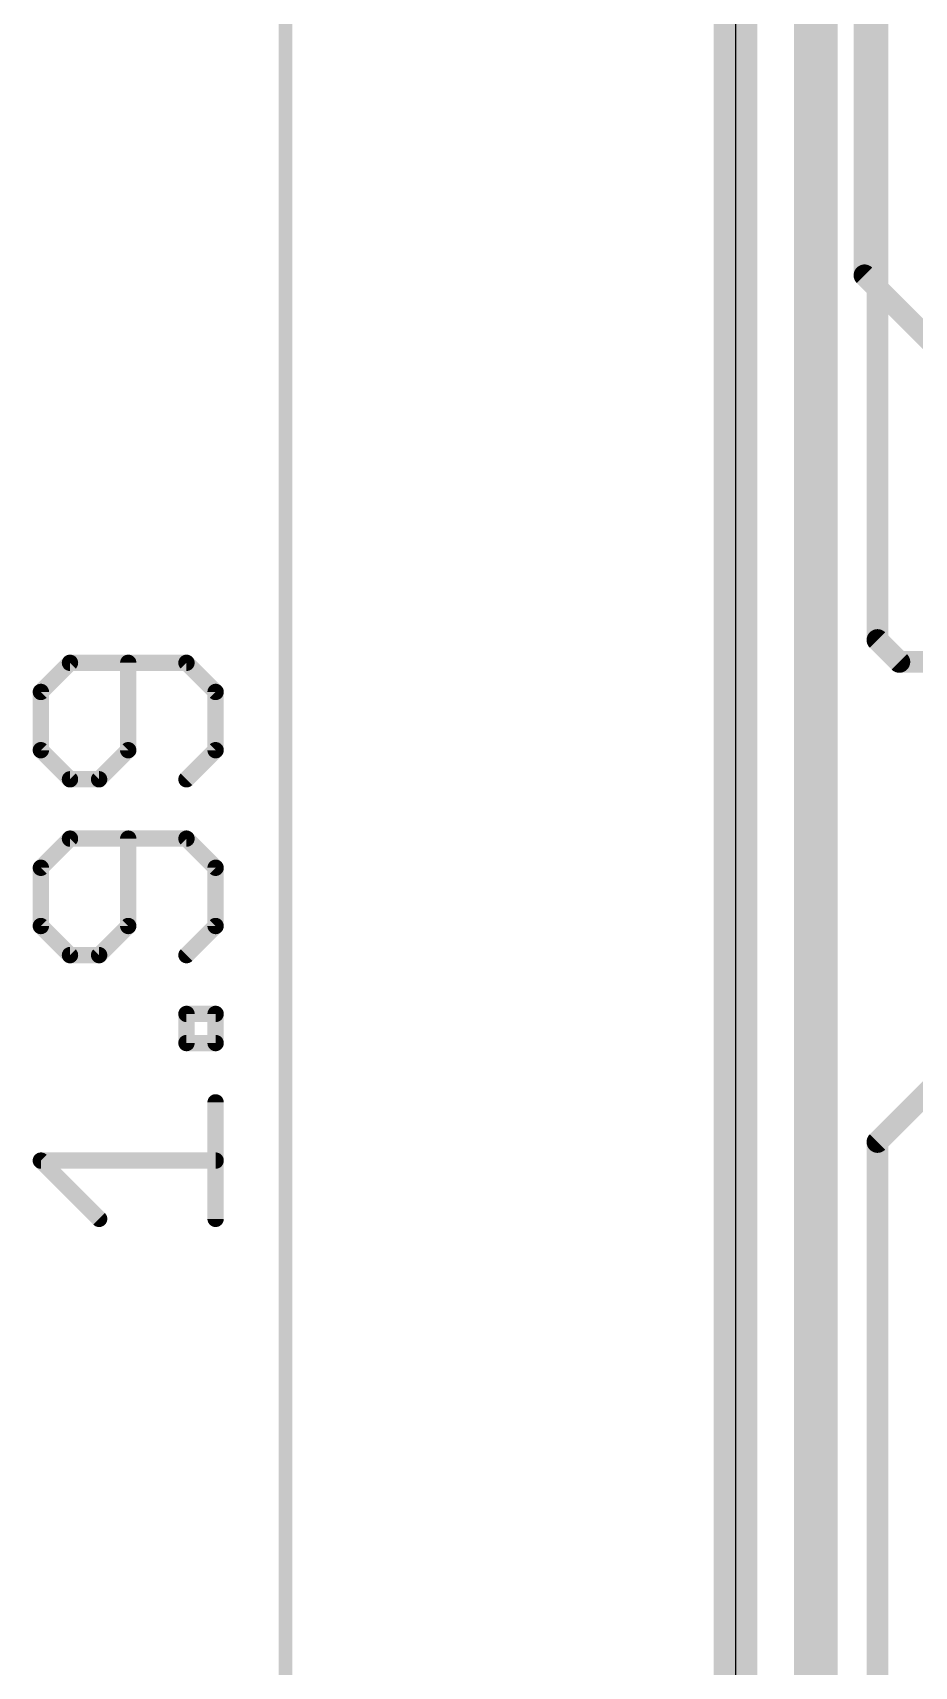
# Model space of a CAD drawing. Extents: x -6.5 to 37.6, y -9.6 to 64.3.
# Drawn here: x -6.54 to 1.66, y 22.45 to 37.66 of the extents above; entities that cross this region are included whole.
import ezdxf

# ---------------------------------------------------------------- set-up
doc = ezdxf.new("R2010")
doc.units = 0
for name, color, linetype in [('1', 12, 'CONTINUOUS'), ('16', 132, 'CONTINUOUS'), ('20', 53, 'CONTINUOUS'), ('51', 253, 'CONTINUOUS')]:
    doc.layers.add(name, color=color, linetype=linetype)

msp = doc.modelspace()

# ---------------------------------------------------------------- linework, layer by layer
at = {"layer": '1'}
for points, const_width in [([(0.7479, 17.7792), (0.7479, 39.1999)], 0.4064), ([(1.3208, 37.8968), (1.3208, 32.004)], 0.2032), ([(1.3208, 32.004), (1.524, 31.8008)], 0.2032), ([(1.524, 31.8008), (2.4892, 31.8008)], 0.2032), ([(1.9304, 27.94), (1.3208, 27.3304)], 0.2032), ([(1.3208, 27.3304), (1.3208, 21.9456)], 0.2032)]:
    msp.add_lwpolyline(points, dxfattribs=dict(at, const_width=const_width))
at = {"layer": '1', "const_width": 0.1016}
for points in [[(1.3567, 32.0399, 1), (1.2849, 31.9681)], [(1.27, 32.004, 1), (1.3716, 32.004)], [(1.524, 31.8516, 1), (1.524, 31.75)], [(1.4881, 31.7649, 1), (1.5599, 31.8367)], [(1.3716, 27.3304, 1), (1.27, 27.3304)], [(1.2849, 27.3663, 1), (1.3567, 27.2945)]]:
    msp.add_lwpolyline(points, format="xyb", dxfattribs=at)
at = {"layer": '16'}
for points, const_width in [([(0, 0), (0, 40.5704)], 0.4064), ([(1.2, 40.0999), (1.2, 35.3999)], 0.2032), ([(1.2, 35.3999), (2.3099, 34.29)], 0.2032)]:
    msp.add_lwpolyline(points, dxfattribs=dict(at, const_width=const_width))
at = {"layer": '16', "const_width": 0.1016}
for points in [[(1.2359, 35.4358, 1), (1.1641, 35.364)], [(1.1492, 35.3999, 1), (1.2508, 35.3999)]]:
    msp.add_lwpolyline(points, format="xyb", dxfattribs=at)
at = {"layer": '20'}
msp.add_line((0, 55.169), (0, 2.54), dxfattribs=at)
at = {"layer": '51'}
for points, const_width in [([(-4.191, 3.875), (-4.191, 54.164)], 0.13), ([(-6.1975, 31.7919), (-6.4687, 31.5207)], 0.1524), ([(-5.1129, 31.7919), (-6.1975, 31.7919)], 0.1524), ([(-5.6552, 30.9784), (-5.6552, 31.7919)], 0.1524), ([(-4.8417, 31.5207), (-5.1129, 31.7919)], 0.1524), ([(-6.4687, 31.5207), (-6.4687, 30.9784)], 0.1524), ([(-4.8417, 30.9784), (-4.8417, 31.5207)], 0.1524), ([(-6.4687, 30.9784), (-6.1975, 30.7072)], 0.1524), ([(-5.9264, 30.7072), (-5.6552, 30.9784)], 0.1524), ([(-5.1129, 30.7072), (-4.8417, 30.9784)], 0.1524), ([(-6.1975, 30.7072), (-5.9264, 30.7072)], 0.1524), ([(-6.1975, 30.1547), (-6.4687, 29.8835)], 0.1524), ([(-5.1129, 30.1547), (-6.1975, 30.1547)], 0.1524), ([(-5.6552, 29.3412), (-5.6552, 30.1547)], 0.1524), ([(-4.8417, 29.8835), (-5.1129, 30.1547)], 0.1524), ([(-6.4687, 29.8835), (-6.4687, 29.3412)], 0.1524), ([(-4.8417, 29.3412), (-4.8417, 29.8835)], 0.1524), ([(-6.4687, 29.3412), (-6.1975, 29.07)], 0.1524), ([(-5.9264, 29.07), (-5.6552, 29.3412)], 0.1524), ([(-5.1129, 29.07), (-4.8417, 29.3412)], 0.1524), ([(-6.1975, 29.07), (-5.9264, 29.07)], 0.1524), ([(-5.1129, 28.2515), (-5.1129, 28.5226)], 0.1524), ([(-5.1129, 28.5226), (-4.8417, 28.5226)], 0.1524), ([(-4.8417, 28.5226), (-4.8417, 28.2515)], 0.1524), ([(-4.8417, 28.2515), (-5.1129, 28.2515)], 0.1524), ([(-4.8417, 26.6143), (-4.8417, 27.699)], 0.1524), ([(-5.9264, 26.6143), (-6.4687, 27.1566)], 0.1524), ([(-6.4687, 27.1566), (-4.8417, 27.1566)], 0.1524)]:
    msp.add_lwpolyline(points, dxfattribs=dict(at, const_width=const_width))
at = {"layer": '51', "const_width": 0.0762}
for points in [[(-6.1975, 31.83, 1), (-6.1975, 31.7538)], [(-6.1706, 31.7649, 1), (-6.2245, 31.8188)], [(-5.6171, 31.7919, 1), (-5.6933, 31.7919)], [(-5.0859, 31.8188, 1), (-5.1398, 31.7649)], [(-5.1129, 31.7538, 1), (-5.1129, 31.83)], [(-6.4306, 31.5207, 1), (-6.5068, 31.5207)], [(-6.4956, 31.5476, 1), (-6.4417, 31.4938)], [(-4.8036, 31.5207, 1), (-4.8798, 31.5207)], [(-4.8686, 31.4938, 1), (-4.8148, 31.5476)], [(-6.4417, 31.0053, 1), (-6.4956, 30.9514)], [(-5.6283, 30.9514, 1), (-5.6821, 31.0053)], [(-4.8148, 30.9514, 1), (-4.8686, 31.0053)], [(-6.5068, 30.9784, 1), (-6.4306, 30.9784)], [(-5.6933, 30.9784, 1), (-5.6171, 30.9784)], [(-4.8798, 30.9784, 1), (-4.8036, 30.9784)], [(-6.1975, 30.7453, 1), (-6.1975, 30.6691)], [(-6.2245, 30.6803, 1), (-6.1706, 30.7341)], [(-5.9533, 30.7341, 1), (-5.8994, 30.6803)], [(-5.9264, 30.6691, 1), (-5.9264, 30.7453)], [(-5.1398, 30.7341, 1), (-5.0859, 30.6803)], [(-6.1975, 30.1928, 1), (-6.1975, 30.1166)], [(-6.1706, 30.1278, 1), (-6.2245, 30.1816)], [(-5.6171, 30.1547, 1), (-5.6933, 30.1547)], [(-5.0859, 30.1816, 1), (-5.1398, 30.1278)], [(-5.1129, 30.1166, 1), (-5.1129, 30.1928)], [(-6.4306, 29.8835, 1), (-6.5068, 29.8835)], [(-6.4956, 29.9105, 1), (-6.4417, 29.8566)], [(-4.8036, 29.8835, 1), (-4.8798, 29.8835)], [(-4.8686, 29.8566, 1), (-4.8148, 29.9105)], [(-6.5068, 29.3412, 1), (-6.4306, 29.3412)], [(-6.4417, 29.3681, 1), (-6.4956, 29.3143)], [(-5.6933, 29.3412, 1), (-5.6171, 29.3412)], [(-5.6283, 29.3143, 1), (-5.6821, 29.3681)], [(-4.8798, 29.3412, 1), (-4.8036, 29.3412)], [(-4.8148, 29.3143, 1), (-4.8686, 29.3681)], [(-6.1975, 29.1081, 1), (-6.1975, 29.0319)], [(-6.2245, 29.0431, 1), (-6.1706, 29.097)], [(-5.9533, 29.097, 1), (-5.8994, 29.0431)], [(-5.9264, 29.0319, 1), (-5.9264, 29.1081)], [(-5.1398, 29.097, 1), (-5.0859, 29.0431)], [(-5.0748, 28.5226, 1), (-5.151, 28.5226)], [(-5.1129, 28.5607, 1), (-5.1129, 28.4845)], [(-4.8036, 28.5226, 1), (-4.8798, 28.5226)], [(-4.8417, 28.4845, 1), (-4.8417, 28.5607)], [(-5.1129, 28.2896, 1), (-5.1129, 28.2134)], [(-4.8417, 28.2134, 1), (-4.8417, 28.2896)], [(-5.151, 28.2515, 1), (-5.0748, 28.2515)], [(-4.8798, 28.2515, 1), (-4.8036, 28.2515)], [(-4.8036, 27.699, 1), (-4.8798, 27.699)], [(-6.4417, 27.1836, 1), (-6.4956, 27.1297)], [(-6.4687, 27.1947, 1), (-6.4687, 27.1185)], [(-4.8417, 27.1185, 1), (-4.8417, 27.1947)], [(-5.9533, 26.5874, 1), (-5.8994, 26.6413)], [(-4.8798, 26.6143, 1), (-4.8036, 26.6143)]]:
    msp.add_lwpolyline(points, format="xyb", dxfattribs=at)

doc.saveas('drawing.dxf')
